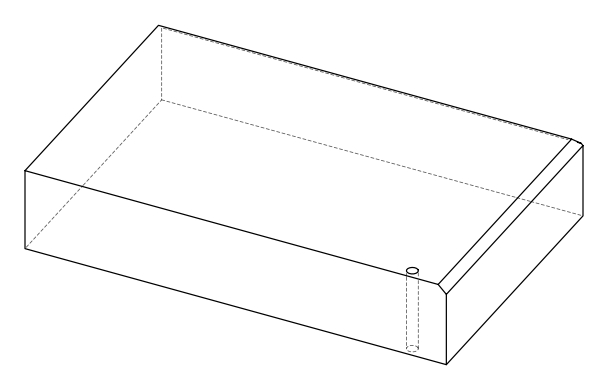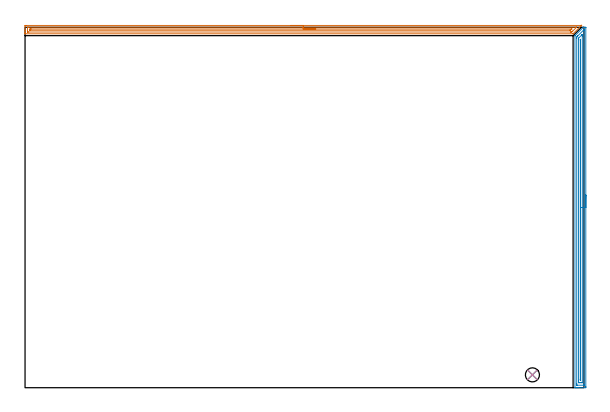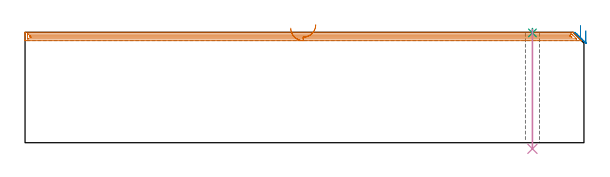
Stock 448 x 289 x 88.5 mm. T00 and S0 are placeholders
(PLAN: 4 operations, 2 tool changes, 20.5 min)
(1 AREA_MILL | FG_CHAMFER_SURFACE | UGT0205_001 | 10.8 min | 10057 mm3)
(2 AREA_MILL_1 | FG_CHAMFER_SURFACE_1 | UGT0205_001 | 9.32 min | 10789 mm3)
(3 SPOT_DRILL | STEP1HOLE | NXT0321_9005460120000 | 0.03 min | 1 mm3)
(4 DRILL_THROUGH_HOLE_INTO_CENTER | STEP1HOLE | UGT0301_508 | 0.38 min | 8833 mm3)
(TOOL UGT0205_001 | Chamfer Mill 20 x 3 x 45 deg. | D20 FL50 Z2)
(TOOL NXT0321_9005460120000 | NC Spot Drill, 142deg, 12mm, Carbide, Uncoated | D12 PA142 FL30 Z2)
(TOOL UGT0301_508 | Carbide Drill 11.3 mm | D11.3 PA118 FL94 Z2)
(OP 1 AREA_MILL)
G17 G21 G94 G90
T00 M6
G54
G17 G0 G90 X213. Y290.4 S1061 M3
G43 Z98.5 H0
Z91.8
G94 G1 X213.038 Z90.928 F250.
X213.152 Z90.063
X213.341 Z89.212
X213.603 Z88.38
X213.937 Z87.574
X214.34 Z86.8
X214.809 Z86.064
X215.34 Z85.372
X215.929 Z84.729
X216.572 Z84.14
X217.264 Z83.608
X218. Z83.14
X218.774 Z82.737
X219.58 Z82.403
X220.412 Z82.141
X221.264 Z81.952
X222.128 Z81.838
X223. Z81.8
X445.861
X445.973 Y290.396 Z81.795
X445.983 Y290.393 Z81.797
X445.984 Y290.391 Z81.799
X445.968 Y290.364 Z81.827
X445.832 Y290.231 Z81.967
X444.492 Y288.891 Z83.307
X439.58 Y283.98 Z88.219
X439.372 Y283.774 Z88.423
X439.295 Y283.703 Z88.489
X439.133 Y283.7 Z88.5
X0.168
X0.01 Y283.702 Z88.488
X0.003 Y283.812 Z88.38
X0. Y283.928 Z88.272
Y284.217 Z87.982
Y284.873 Z87.322
Y286.072 Z86.125
Y286.615 Z85.579
Y289.826 Z82.37
X0.004 Y290.098 Z82.099
X0.01 Y290.394 Z81.803
X0.307 Y290.398 Z81.801
X0.615 Y290.4 Z81.8
X223.
Y288.986 Z83.214
X441.612 Y288.985 Z83.215
X441.813 Y288.984 Z83.216
X442.065 Y288.982 Z83.218
X442.109 Y288.979 Z83.221
X442.093 Y288.954 Z83.246
X441.916 Y288.77 Z83.43
X441.813 Y288.663 Z83.537
X439.012 Y285.862 Z86.338
X438.892 Y285.744 Z86.456
X438.565 Y285.427 Z86.773
X438.24 Y285.121 Z87.079
X437.989 Y285.118 Z87.082
X437.347 Y285.115 Z87.085
X437.1 Y285.114 Z87.086
X3.047
X2.401 Y285.115 Z87.085
X2.151 Y285.117 Z87.083
X2.049 Y285.121 Z87.079
X2.009 Y285.125 Z87.075
X2.008 Y285.147 Z87.053
X2.002 Y285.262 Z86.938
X2. Y285.744 Z86.456
Y286.135 Z86.065
X2.001 Y288.746 Z83.454
X2.006 Y288.877 Z83.323
X2.01 Y288.975 Z83.225
X2.079 Y288.979 Z83.221
X2.401 Y288.983 Z83.217
X2.649 Y288.985 Z83.215
X223. Y288.986 Z83.214
Y287.572 Z84.628
X438.185 Y287.571 Z84.629
X438.24 Y287.568 Z84.632
X438.248 Y287.566 Z84.634
X438.247 Y287.556 Z84.644
X438.24 Y287.541 Z84.659
X437.315 Y286.615 Z85.585
X437.265 Y286.566 Z85.634
X437.24 Y286.545 Z85.655
X437.228 Y286.539 Z85.661
X437.161 Y286.535 Z85.665
X436.808 Y286.53 Z85.67
X436.631 Y286.529 Z85.671
X436.543 Y286.528 Z85.672
X4.187 Y286.529 Z85.671
X4.099 Y286.53 Z85.67
X4.041 Y286.534 Z85.666
X4.01 Y286.538 Z85.662
X4.007 Y286.554 Z85.646
X4.003 Y286.615 Z85.585
X4.001 Y286.796 Z85.404
X4.01 Y287.485 Z84.715
X4.02 Y287.565 Z84.635
X4.102 Y287.569 Z84.631
X4.187 Y287.57 Z84.63
X4.992 Y287.572 Z84.628
X223.
X223.872 Z84.666
X224.737 Z84.78
X225.588 Z84.969
X226.42 Z85.231
X227.226 Z85.565
X228. Z85.968
X228.736 Z86.437
X229.428 Z86.968
X230.071 Z87.557
X230.66 Z88.201
X231.192 Z88.893
X231.66 Z89.628
X232.063 Z90.402
X232.397 Z91.208
X232.659 Z92.04
X232.848 Z92.892
X232.962 Z93.757
X233. Z94.628
G0 Z98.5
M5
M2
(OP 2 AREA_MILL_1)
G17 G21 G94 G90
T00 M6
G54
G17 G0 G90 X449.5 Y154.45 S1061 M3
G43 Z98.5 H0
Z89.8
G94 G1 Y154.412 Z88.928 F250.
Y154.298 Z88.064
Y154.109 Z87.212
Y153.847 Z86.38
Y153.513 Z85.574
Y153.11 Z84.8
Y152.641 Z84.064
Y152.11 Z83.372
Y151.521 Z82.729
Y150.878 Z82.14
Y150.186 Z81.608
Y149.45 Z81.14
Y148.676 Z80.737
Y147.87 Z80.403
Y147.038 Z80.141
Y146.186 Z79.952
Y145.322 Z79.838
Y144.45 Z79.8
Y1.105
X449.499 Y0.618 Z79.801
X449.496 Y0.216 Z79.803
X449.492 Y0.01 Z79.805
X449.1 Y0. Z80.197
X443.833 Z85.461
X443.293 Z86.004
X442.956 Z86.34
X442.415 Z86.881
X442.078 Z87.217
X441.107 Z88.192
X440.951 Y0.003 Z88.342
X440.802 Y0.01 Z88.489
X440.8 Y0.172 Z88.5
Y282.028
X440.803 Y282.195 Z88.489
X440.925 Y282.326 Z88.374
X447.344 Y288.745 Z81.955
X447.491 Y288.894 Z81.801
X447.511 Y288.898 Z81.781
X447.681 Y288.9 Z81.612
X448.019 Z81.281
X448.426 Z80.874
X449.1 Z80.195
X449.436 Y288.899 Z79.86
X449.491 Y288.897 Z79.805
X449.496 Y288.728 Z79.804
X449.5 Y288.525 Z79.8
Y144.45
X448.086 Z81.214
X448.085 Y2.405 Z81.215
X448.081 Y2.029 Z81.219
X448.079 Y2.013 Z81.221
X448.051 Y2.009 Z81.249
X447.981 Y2.003 Z81.319
X447.875 Y2.001 Z81.425
X447.742 Y2. Z81.558
X442.475 Z86.825
X442.288 Y2.002 Z87.012
X442.256 Y2.005 Z87.044
X442.227 Y2.009 Z87.073
X442.221 Y2.049 Z87.079
X442.216 Y2.264 Z87.084
X442.215 Y2.405 Z87.085
X442.214 Y3.159 Z87.086
X442.215 Y280.241 Z87.085
X442.218 Y280.992 Z87.082
X442.221 Y281.135 Z87.079
X442.579 Y281.518 Z86.721
X442.956 Y281.905 Z86.344
X443.016 Y281.966 Z86.284
X447.545 Y286.495 Z81.755
X447.723 Y286.671 Z81.577
X447.89 Y286.833 Z81.41
X447.941 Y286.879 Z81.359
X448.045 Y286.89 Z81.255
X448.071 Z81.229
X448.079 Y286.821 Z81.221
X448.084 Y286.636 Z81.216
X448.085 Y286.495 Z81.215
X448.086 Y286.367 Z81.214
Y144.45
X446.672 Z82.628
X446.671 Y4.192 Z82.629
X446.67 Y4.087 Z82.63
X446.668 Y4.036 Z82.632
X446.665 Y4.016 Z82.635
X446.648 Y4.007 Z82.652
X446.467 Y4.004 Z82.833
X445.777 Y4. Z83.523
X444.711 Z84.589
X444.021 Y4.001 Z85.279
X443.833 Y4.005 Z85.467
X443.651 Y4.01 Z85.649
X443.635 Y4.192 Z85.665
X443.632 Y4.397 Z85.668
X443.629 Y5.085 Z85.671
X443.628 Y5.294 Z85.672
X443.629 Y279.556 Z85.671
X443.63 Y279.899 Z85.67
X443.633 Y280.07 Z85.667
X443.635 Y280.109 Z85.665
X443.657 Y280.146 Z85.643
X443.742 Y280.241 Z85.558
X446.421 Y282.922 Z82.879
X446.444 Y282.944 Z82.856
X446.467 Y282.963 Z82.833
X446.665 Y283.113 Z82.635
X446.668 Y282.922 Z82.632
X446.671 Y282.714 Z82.629
X446.672 Y282.028 Z82.628
Y281.82
Y144.45
X445.257 Z84.043
Y6.653
X445.256 Y6.317 Z84.044
X445.254 Y6.207 Z84.046
X445.248 Y6.01 Z84.052
X445.15 Y6.009 Z84.15
X445.052 Y6.01 Z84.248
X445.046 Y6.207 Z84.254
X445.044 Y6.316 Z84.256
X445.043 Y6.534 Z84.257
Y6.872
Y278.455
X445.046 Y278.792 Z84.254
X445.049 Y279.004 Z84.251
X445.058 Y279.097 Z84.242
X445.154 Y279.195 Z84.146
X445.242 Y279.281 Z84.058
X445.251 Y279.119 Z84.049
X445.255 Y279.011 Z84.045
X445.257 Y278.793 Z84.043
Y144.45
Y143.578 Z84.081
Y142.713 Z84.195
Y141.862 Z84.383
Y141.03 Z84.646
Y140.224 Z84.98
Y139.45 Z85.382
Y138.714 Z85.851
Y138.022 Z86.382
Y137.379 Z86.972
Y136.79 Z87.615
Y136.258 Z88.307
Y135.79 Z89.043
Y135.387 Z89.816
Y135.053 Z90.622
Y134.791 Z91.454
Y134.602 Z92.306
Y134.488 Z93.171
Y134.45 Z94.043
G0 Z98.5
M5
M2
(OP 3 SPOT_DRILL)
G17 G21 G94 G90
T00 M6
G54
G17 G0 G90 X406.7 Y10.3 S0 M3
G43 Z98.5 H0
G94 G81 G98 Z88.014 F250. R91.5
G80
M5
M2
(OP 4 DRILL_THROUGH_HOLE_INTO_CENTER)
G17 G21 G94 G90
T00 M6
G54
G17 G0 G90 X406.7 Y10.3 S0 M3
G43 Z98.5 H0
G94 G73 G98 Z-4.895 F250. Q10.377 R90.5
G80
M5
M2
